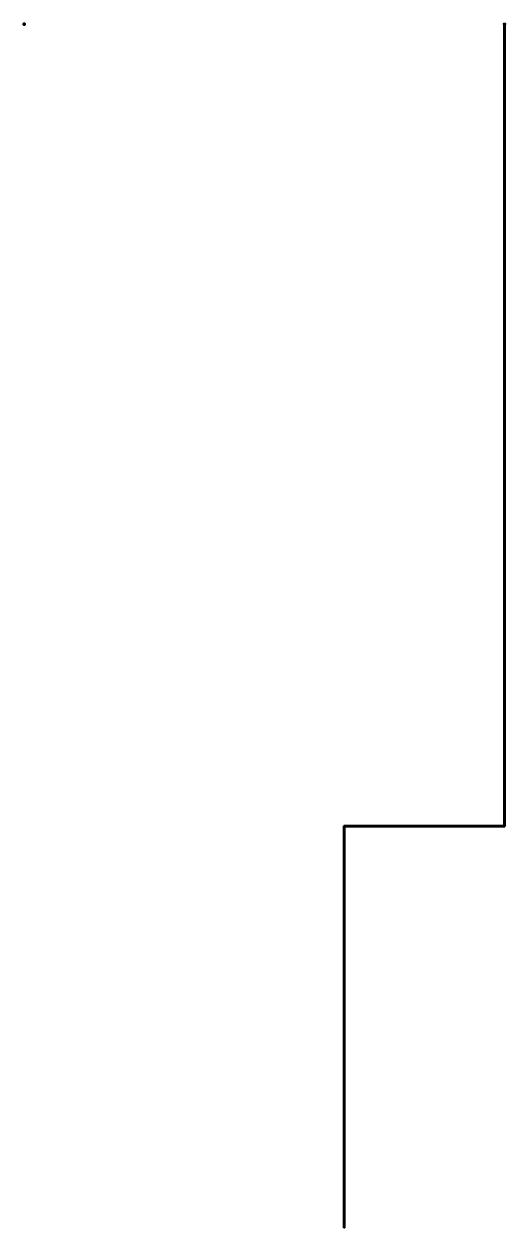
# Model space of a CAD drawing. Header units: millimetres. Extents: x 0 to 15.2, y -38.1 to 0.
import ezdxf

# ---------------------------------------------------------------- set-up
doc = ezdxf.new("R2010")
doc.units = ezdxf.units.MM
doc.layers.add('1', color=7, linetype='Continuous', true_color=0xffffff)
doc.layers.add('61', color=7, linetype='Continuous', true_color=0xffffff)

msp = doc.modelspace()

# ---------------------------------------------------------------- linework, layer by layer
at = {"layer": '1', "color": 163, "linetype": 'Continuous', "lineweight": 50}
for p, q in [((15.2146, 0), (15.2146, -25.3746)), ((15.217, 0), (15.24, 0)), ((15.24, -25.4), (15.24, 0)), ((10.1346, -38.1), (10.1346, -25.3746)), ((10.1346, -25.3746), (15.2146, -25.3746)), ((10.1346, -25.3746), (10.16, -25.3746)), ((10.1346, -25.3746), (10.1346, -25.4)), ((10.16, -25.4), (10.16, -38.1)), ((15.24, -25.4), (10.16, -25.4)), ((15.2146, -25.4), (15.24, -25.4)), ((15.24, -25.4), (15.24, -25.3746)), ((10.16, -38.1), (10.1346, -38.1))]:
    msp.add_line(p, q, dxfattribs=at)
for p in [(15.2146, 0), (15.24, 0)]:
    msp.add_point(p, dxfattribs=at)
at = {"layer": '61', "color": 23, "linetype": 'Continuous', "lineweight": 70}
msp.add_point((0, 0), dxfattribs=at)

doc.saveas('drawing.dxf')
